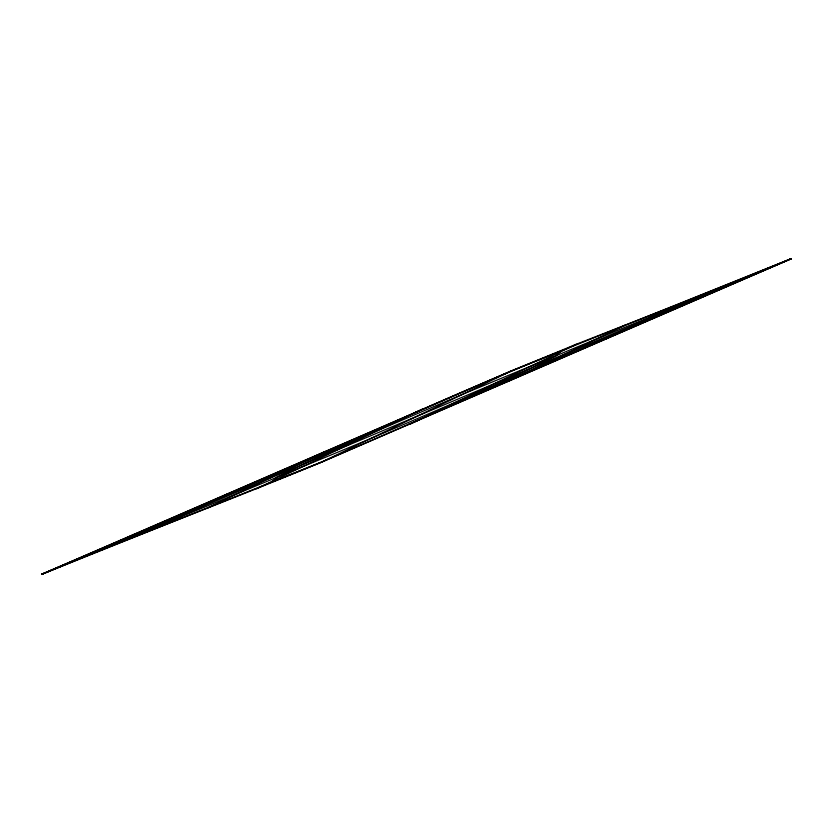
<?xml version="1.0" encoding="UTF-8"?>
<svg xmlns="http://www.w3.org/2000/svg" width="833" height="833" viewBox="0 0 833 833"><rect width="100%" height="100%" fill="white"/><g stroke="black" fill="none" stroke-linecap="round" stroke-linejoin="round"><path stroke-width="1.25" d="M101.032 550.332L134.405 534.276L510.941 371.091L576.457 344.196L674.813 305.649L791.35 258.667L322.059 461.909C229.075 500.581 134.727 535.879 41.65 574.333L510.941 371.091L791.35 258.667L322.059 461.909L41.65 574.333L134.405 534.276M158.187 527.351L228.211 493.688M207.417 508.057L325.193 451.424M256.543 488.804L422.185 409.149M510.941 371.091L322.059 461.909L271.985 481.922L277.097 476.934C370.321 431.9 464.772 389.25 561.015 351.078L555.903 356.066L497.53 384.128L408.212 424.559M410.815 423.851L576.457 344.196M507.807 381.576L625.583 324.943M604.789 339.312L674.813 305.649M698.595 298.724L731.968 282.668M41.65 574.333L463.721 393.801L791.35 258.667L369.279 439.199L41.65 574.333L791.35 258.667"/></g></svg>
